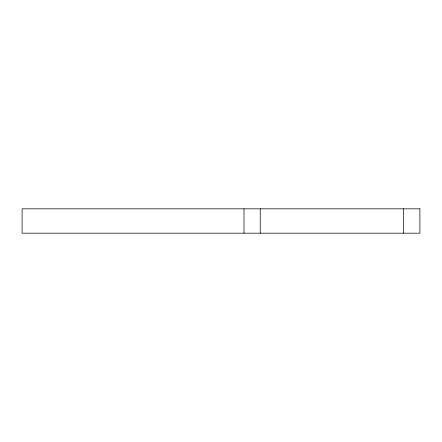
<?xml version="1.0" encoding="UTF-8"?>
<svg xmlns="http://www.w3.org/2000/svg" width="442" height="442" viewBox="0 0 442 442"><rect width="100%" height="100%" fill="white"/><g stroke="black" fill="none" stroke-linecap="round" stroke-linejoin="round"><path stroke-width="0.66" d="M403.662 208.823L403.662 233.177M260.239 208.823L260.239 233.177M244.001 208.823L244.001 233.177M419.9 208.823L22.1 208.823L22.1 233.177L419.9 233.177L419.9 208.823"/></g></svg>
